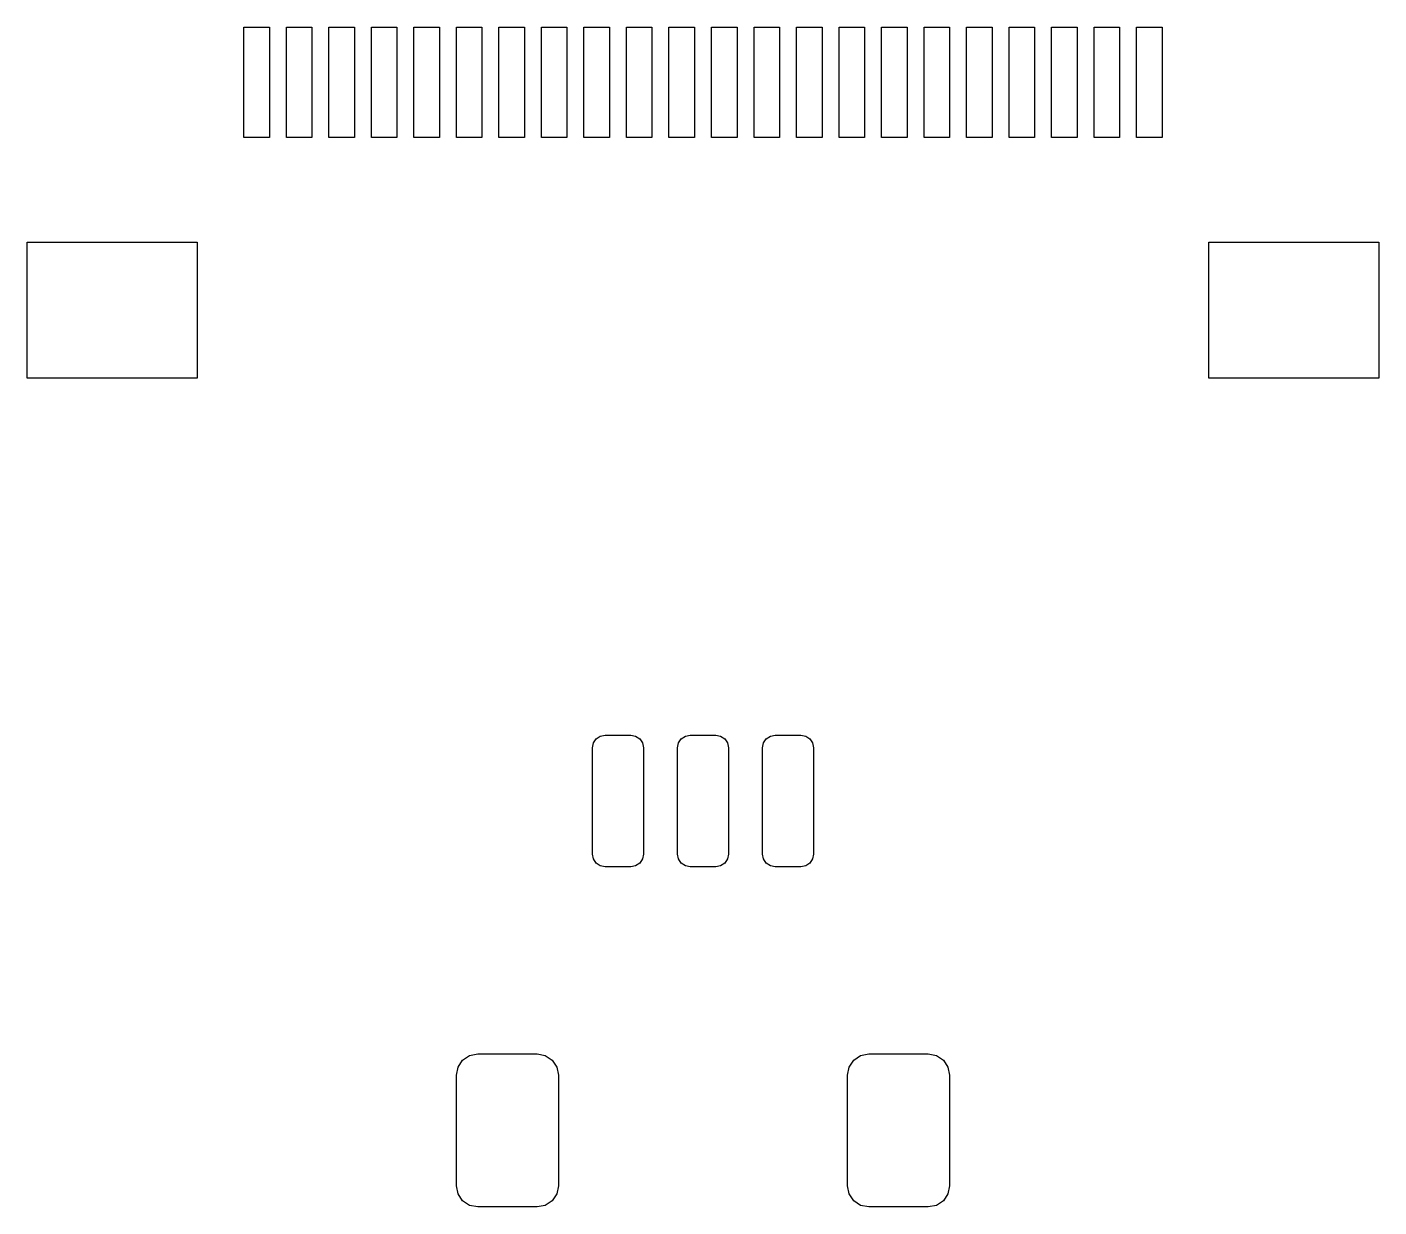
# Model space of a CAD drawing. Header units: inches. Extents: x 5.12 to 5.94, y -4.12 to -1.81.
# Drawn here: x 5.319 to 5.945, y -4.121 to -3.575 of the extents above; entities that cross this region are included whole.
import ezdxf

# ---------------------------------------------------------------- set-up
doc = ezdxf.new("R2010")
doc.units = ezdxf.units.IN
doc.header["$MEASUREMENT"] = 0
doc.layers.add('F.Paste', color=253, linetype='CONTINUOUS', true_color=0xb4a09a)

msp = doc.modelspace()

# ---------------------------------------------------------------- linework, layer by layer
at = {"layer": 'F.Paste', "linetype": 'CONTINUOUS'}
for p, q in [((5.41929, -3.62612), (5.41929, -3.57494)), ((5.41929, -3.57494), (5.4311, -3.57494)), ((5.4311, -3.57494), (5.4311, -3.62612)), ((5.43898, -3.62612), (5.43898, -3.57494)), ((5.43898, -3.57494), (5.45079, -3.57494)), ((5.45079, -3.57494), (5.45079, -3.62612)), ((5.45866, -3.62612), (5.45866, -3.57494)), ((5.45866, -3.57494), (5.47047, -3.57494)), ((5.47047, -3.57494), (5.47047, -3.62612)), ((5.47835, -3.62612), (5.47835, -3.57494)), ((5.47835, -3.57494), (5.49016, -3.57494)), ((5.49016, -3.57494), (5.49016, -3.62612)), ((5.49803, -3.62612), (5.49803, -3.57494)), ((5.49803, -3.57494), (5.50984, -3.57494)), ((5.50984, -3.57494), (5.50984, -3.62612)), ((5.51772, -3.62612), (5.51772, -3.57494)), ((5.51772, -3.57494), (5.52953, -3.57494)), ((5.52953, -3.57494), (5.52953, -3.62612)), ((5.5374, -3.62612), (5.5374, -3.57494)), ((5.5374, -3.57494), (5.54921, -3.57494)), ((5.54921, -3.57494), (5.54921, -3.62612)), ((5.55709, -3.62612), (5.55709, -3.57494)), ((5.55709, -3.57494), (5.5689, -3.57494)), ((5.5689, -3.57494), (5.5689, -3.62612)), ((5.57677, -3.62612), (5.57677, -3.57494)), ((5.57677, -3.57494), (5.58858, -3.57494)), ((5.58858, -3.57494), (5.58858, -3.62612)), ((5.59646, -3.62612), (5.59646, -3.57494)), ((5.59646, -3.57494), (5.60827, -3.57494)), ((5.60827, -3.57494), (5.60827, -3.62612)), ((5.61614, -3.62612), (5.61614, -3.57494)), ((5.61614, -3.57494), (5.62795, -3.57494)), ((5.62795, -3.57494), (5.62795, -3.62612)), ((5.63583, -3.62612), (5.63583, -3.57494)), ((5.63583, -3.57494), (5.64764, -3.57494)), ((5.64764, -3.57494), (5.64764, -3.62612)), ((5.65551, -3.62612), (5.65551, -3.57494)), ((5.65551, -3.57494), (5.66732, -3.57494)), ((5.66732, -3.57494), (5.66732, -3.62612)), ((5.6752, -3.62612), (5.6752, -3.57494)), ((5.6752, -3.57494), (5.68701, -3.57494)), ((5.68701, -3.57494), (5.68701, -3.62612)), ((5.69488, -3.62612), (5.69488, -3.57494)), ((5.69488, -3.57494), (5.70669, -3.57494)), ((5.70669, -3.57494), (5.70669, -3.62612)), ((5.71457, -3.62612), (5.71457, -3.57494)), ((5.71457, -3.57494), (5.72638, -3.57494)), ((5.72638, -3.57494), (5.72638, -3.62612)), ((5.73425, -3.62612), (5.73425, -3.57494)), ((5.73425, -3.57494), (5.74606, -3.57494)), ((5.74606, -3.57494), (5.74606, -3.62612)), ((5.75394, -3.62612), (5.75394, -3.57494)), ((5.75394, -3.57494), (5.76575, -3.57494)), ((5.76575, -3.57494), (5.76575, -3.62612)), ((5.77362, -3.62612), (5.77362, -3.57494)), ((5.77362, -3.57494), (5.78543, -3.57494)), ((5.78543, -3.57494), (5.78543, -3.62612)), ((5.79331, -3.62612), (5.79331, -3.57494)), ((5.79331, -3.57494), (5.80512, -3.57494)), ((5.80512, -3.57494), (5.80512, -3.62612)), ((5.81299, -3.62612), (5.81299, -3.57494)), ((5.81299, -3.57494), (5.8248, -3.57494)), ((5.8248, -3.57494), (5.8248, -3.62612)), ((5.83268, -3.62612), (5.83268, -3.57494)), ((5.83268, -3.57494), (5.84449, -3.57494)), ((5.84449, -3.57494), (5.84449, -3.62612)), ((5.4311, -3.62612), (5.41929, -3.62612)), ((5.45079, -3.62612), (5.43898, -3.62612)), ((5.47047, -3.62612), (5.45866, -3.62612)), ((5.49016, -3.62612), (5.47835, -3.62612)), ((5.50984, -3.62612), (5.49803, -3.62612)), ((5.52953, -3.62612), (5.51772, -3.62612)), ((5.54921, -3.62612), (5.5374, -3.62612)), ((5.5689, -3.62612), (5.55709, -3.62612)), ((5.58858, -3.62612), (5.57677, -3.62612)), ((5.60827, -3.62612), (5.59646, -3.62612)), ((5.62795, -3.62612), (5.61614, -3.62612)), ((5.64764, -3.62612), (5.63583, -3.62612)), ((5.66732, -3.62612), (5.65551, -3.62612)), ((5.68701, -3.62612), (5.6752, -3.62612)), ((5.70669, -3.62612), (5.69488, -3.62612)), ((5.72638, -3.62612), (5.71457, -3.62612)), ((5.74606, -3.62612), (5.73425, -3.62612)), ((5.76575, -3.62612), (5.75394, -3.62612)), ((5.78543, -3.62612), (5.77362, -3.62612)), ((5.80512, -3.62612), (5.79331, -3.62612)), ((5.8248, -3.62612), (5.81299, -3.62612)), ((5.84449, -3.62612), (5.83268, -3.62612)), ((5.3189, -3.73754), (5.3189, -3.67455)), ((5.3189, -3.67455), (5.39764, -3.67455)), ((5.39764, -3.67455), (5.39764, -3.73754)), ((5.86614, -3.73754), (5.86614, -3.67455)), ((5.86614, -3.67455), (5.94488, -3.67455)), ((5.94488, -3.67455), (5.94488, -3.73754)), ((5.39764, -3.73754), (5.3189, -3.73754)), ((5.94488, -3.73754), (5.86614, -3.73754)), ((5.58116, -3.90639), (5.58244, -3.90448)), ((5.58244, -3.90448), (5.58435, -3.9032)), ((5.58435, -3.9032), (5.58661, -3.90275)), ((5.58661, -3.90275), (5.59843, -3.90275)), ((5.59843, -3.90275), (5.60069, -3.9032)), ((5.60069, -3.9032), (5.6026, -3.90448)), ((5.6026, -3.90448), (5.60388, -3.90639)), ((5.62053, -3.90639), (5.62181, -3.90448)), ((5.62181, -3.90448), (5.62372, -3.9032)), ((5.62372, -3.9032), (5.62598, -3.90275)), ((5.62598, -3.90275), (5.6378, -3.90275)), ((5.6378, -3.90275), (5.64006, -3.9032)), ((5.64006, -3.9032), (5.64197, -3.90448)), ((5.64197, -3.90448), (5.64325, -3.90639)), ((5.6599, -3.90639), (5.66118, -3.90448)), ((5.66118, -3.90448), (5.66309, -3.9032)), ((5.66309, -3.9032), (5.66535, -3.90275)), ((5.66535, -3.90275), (5.67717, -3.90275)), ((5.67717, -3.90275), (5.67943, -3.9032)), ((5.67943, -3.9032), (5.68134, -3.90448)), ((5.68134, -3.90448), (5.68262, -3.90639)), ((5.58071, -3.90865), (5.58116, -3.90639)), ((5.58071, -3.95787), (5.58071, -3.90865)), ((5.60388, -3.90639), (5.60433, -3.90865)), ((5.60433, -3.90865), (5.60433, -3.95787)), ((5.62008, -3.90865), (5.62053, -3.90639)), ((5.62008, -3.95787), (5.62008, -3.90865)), ((5.64325, -3.90639), (5.6437, -3.90865)), ((5.6437, -3.90865), (5.6437, -3.95787)), ((5.65945, -3.90865), (5.6599, -3.90639)), ((5.65945, -3.95787), (5.65945, -3.90865)), ((5.68262, -3.90639), (5.68307, -3.90865)), ((5.68307, -3.90865), (5.68307, -3.95787)), ((5.58116, -3.96013), (5.58071, -3.95787)), ((5.58244, -3.96204), (5.58116, -3.96013)), ((5.58435, -3.96332), (5.58244, -3.96204)), ((5.6026, -3.96204), (5.60069, -3.96332)), ((5.60388, -3.96013), (5.6026, -3.96204)), ((5.60433, -3.95787), (5.60388, -3.96013)), ((5.62053, -3.96013), (5.62008, -3.95787)), ((5.62181, -3.96204), (5.62053, -3.96013)), ((5.62372, -3.96332), (5.62181, -3.96204)), ((5.64197, -3.96204), (5.64006, -3.96332)), ((5.64325, -3.96013), (5.64197, -3.96204)), ((5.6437, -3.95787), (5.64325, -3.96013)), ((5.6599, -3.96013), (5.65945, -3.95787)), ((5.66118, -3.96204), (5.6599, -3.96013)), ((5.66309, -3.96332), (5.66118, -3.96204)), ((5.68134, -3.96204), (5.67943, -3.96332)), ((5.68262, -3.96013), (5.68134, -3.96204)), ((5.68307, -3.95787), (5.68262, -3.96013)), ((5.58661, -3.96377), (5.58435, -3.96332)), ((5.59843, -3.96377), (5.58661, -3.96377)), ((5.60069, -3.96332), (5.59843, -3.96377)), ((5.62598, -3.96377), (5.62372, -3.96332)), ((5.6378, -3.96377), (5.62598, -3.96377)), ((5.64006, -3.96332), (5.6378, -3.96377)), ((5.66535, -3.96377), (5.66309, -3.96332)), ((5.67717, -3.96377), (5.66535, -3.96377)), ((5.67943, -3.96332), (5.67717, -3.96377)), ((5.51847, -4.05646), (5.5206, -4.05327)), ((5.5206, -4.05327), (5.52379, -4.05114)), ((5.52379, -4.05114), (5.52756, -4.05039)), ((5.52756, -4.05039), (5.55512, -4.05039)), ((5.55512, -4.05039), (5.55888, -4.05114)), ((5.55888, -4.05114), (5.56208, -4.05327)), ((5.56208, -4.05327), (5.56421, -4.05646)), ((5.69957, -4.05646), (5.7017, -4.05327)), ((5.7017, -4.05327), (5.70489, -4.05114)), ((5.70489, -4.05114), (5.70866, -4.05039)), ((5.70866, -4.05039), (5.73622, -4.05039)), ((5.73622, -4.05039), (5.73999, -4.05114)), ((5.73999, -4.05114), (5.74318, -4.05327)), ((5.74318, -4.05327), (5.74531, -4.05646)), ((5.51772, -4.06023), (5.51847, -4.05646)), ((5.51772, -4.11141), (5.51772, -4.06023)), ((5.56421, -4.05646), (5.56496, -4.06023)), ((5.56496, -4.06023), (5.56496, -4.11141)), ((5.69882, -4.06023), (5.69957, -4.05646)), ((5.69882, -4.11141), (5.69882, -4.06023)), ((5.74531, -4.05646), (5.74606, -4.06023)), ((5.74606, -4.06023), (5.74606, -4.11141)), ((5.51847, -4.11518), (5.51772, -4.11141)), ((5.56496, -4.11141), (5.56421, -4.11518)), ((5.69957, -4.11518), (5.69882, -4.11141)), ((5.74606, -4.11141), (5.74531, -4.11518)), ((5.5206, -4.11837), (5.51847, -4.11518)), ((5.52379, -4.1205), (5.5206, -4.11837)), ((5.56208, -4.11837), (5.55888, -4.1205)), ((5.56421, -4.11518), (5.56208, -4.11837)), ((5.7017, -4.11837), (5.69957, -4.11518)), ((5.70489, -4.1205), (5.7017, -4.11837)), ((5.74318, -4.11837), (5.73999, -4.1205)), ((5.74531, -4.11518), (5.74318, -4.11837)), ((5.52756, -4.12125), (5.52379, -4.1205)), ((5.55512, -4.12125), (5.52756, -4.12125)), ((5.55888, -4.1205), (5.55512, -4.12125)), ((5.70866, -4.12125), (5.70489, -4.1205)), ((5.73622, -4.12125), (5.70866, -4.12125)), ((5.73999, -4.1205), (5.73622, -4.12125))]:
    msp.add_line(p, q, dxfattribs=at)

doc.saveas('drawing.dxf')
